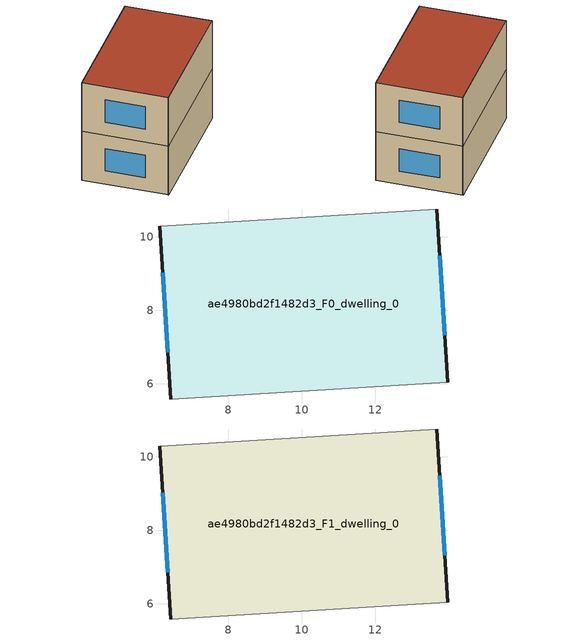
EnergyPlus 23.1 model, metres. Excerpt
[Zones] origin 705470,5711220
ae4980bd2f1482d3_F0_dwelling_0
 floor ground (EU_floor_Construction): 13.68,10.75 13.97,6.04 6.43,5.58 6.15,10.28 z0
 wall outside (EU_wall_Construction): 13.97,6.04 13.68,10.75 / 6.15,10.28 6.43,5.58 z0:3
 wall adiabatic (EU_wall_Construction): 13.68,10.75 6.15,10.28 / 6.43,5.58 13.97,6.04 z0:3
 window (EU_Window_Construction): 13.9,7.31 13.76,9.48 / 6.22,9.01 6.36,6.85 z0.81:2.19
ae4980bd2f1482d3_F1_dwelling_0
 floor to ae4980bd2f1482d3_F0_dwelling_0 (EU_floor_Construction): 13.68,10.75 13.97,6.04 6.43,5.58 6.15,10.28 z3
 wall outside (EU_wall_Construction): 13.97,6.04 13.68,10.75 / 6.15,10.28 6.43,5.58 z3:6
 wall adiabatic (EU_wall_Construction): 13.68,10.75 6.15,10.28 / 6.43,5.58 13.97,6.04 z3:6
 window (EU_Window_Construction): 13.9,7.31 13.76,9.48 / 6.22,9.01 6.36,6.85 z3.81:5.19
 roof outside (EU_roof_Construction): 13.97,6.04 13.68,10.75 6.15,10.28 6.43,5.58 z6
shading: 6.42,5.6 13.97,6.04 / 13.68,10.74 6.15,10.28 z0:6
[Building]
EU S2 Campaign: North Axis=0; Terrain=City; Solar Distribution=FullExterior
[Site:Location]
London: Latitude=51.5; Longitude=-0.5; Time Zone=0; Elevation=25
[SizingPeriod:WeatherFileDays]
AnnualSizingPeriod: Begin Month=1; Begin Day of Month=1; End Month=12; End Day of Month=31; Day of Week for Start Day=Monday; Use Weather File Daylight Saving Period=No; Use Weather File Rain and Snow Indicators=No
[MATERIAL]
EU_InternalMass_Material: Roughness=MediumRough; Thickness=0.1; Conductivity=1; Density=1800; Specific Heat=900; Thermal Absorptance=0.9; Solar Absorptance=0.7; Visible Absorptance=0.7
[MATERIAL:NOMASS] Roughness=MediumRough; Thermal Absorptance=0.9; Solar Absorptance=0.7; Visible Absorptance=0.7
Name | Thermal Resistance
EU_wall_NoMass | 0.555556
EU_roof_NoMass | 0.510204
EU_floor_NoMass | 1.68919
[WINDOWMATERIAL:SIMPLEGLAZINGSYSTEM]
EU_Window_SimpleGlazing: UFactor=3.96; Solar Heat Gain Coefficient=0.85; Visible Transmittance=0.85
[CONSTRUCTION]
EU_wall_Construction: EU_wall_NoMass
EU_roof_Construction: EU_roof_NoMass
EU_floor_Construction: EU_floor_NoMass
EU_Window_Construction: EU_Window_SimpleGlazing
EU_InternalMass_Construction: EU_InternalMass_Material
[ZONE] Type=1; Multiplier=1; Ceiling Height=autocalculate; Floor Area=autocalculate; Part of Total Floor Area=Yes
Name | Volume
ae4980bd2f1482d3_F0_dwelling_0 | 106.79
ae4980bd2f1482d3_F1_dwelling_0 | 106.789
[INTERNALMASS] Construction=EU_InternalMass_Construction; Surface Area=35.5964
Name | Zone or ZoneList
ae4980bd2f1482d3_F0_dwelling_0_EU_InternalMass | ae4980bd2f1482d3_F0_dwelling_0
ae4980bd2f1482d3_F1_dwelling_0_EU_InternalMass | ae4980bd2f1482d3_F1_dwelling_0
[OTHEREQUIPMENT] Fuel Type=Electricity; Design Level Calculation Method=Watts/Area; Power per Zone Floor Area=1; Fraction Latent=0; Fraction Radiant=0; Fraction Lost=0; Carbon Dioxide Generation Rate=0; EndUse Subcategory=EU_Step8_InternalGains
Name | Zone or ZoneList or Space or SpaceList | Schedule
EU_Step8_InternalGain_ae4980bd2f1482d3_F0_dwelling_0_f000 | ae4980bd2f1482d3_F0_dwelling_0 | EU_Step8_GainSchedule_ae4980bd2f1482d3_F0_dwelling_0_f000
EU_Step8_InternalGain_ae4980bd2f1482d3_F1_dwelling_0_f000 | ae4980bd2f1482d3_F1_dwelling_0 | EU_Step8_GainSchedule_ae4980bd2f1482d3_F1_dwelling_0_f000
[ZONEVENTILATION:DESIGNFLOWRATE] Schedule=EU_AlwaysOn; Design Flow Rate Calculation Method=AirChanges/Hour; Air Changes per Hour=0.48; Ventilation Type=Natural; Fan Pressure Rise=0; Fan Total Efficiency=1; Constant Term Coefficient=1; Temperature Term Coefficient=0; Velocity Term Coefficient=0; Velocity Squared Term Coefficient=0; Minimum Indoor Temperature=-100; Maximum Indoor Temperature=100; Delta Temperature=-100; Minimum Outdoor Temperature=-100; Maximum Outdoor Temperature=100; Maximum Wind Speed=40
Name | Zone or ZoneList or Space or SpaceList
EU_ConstantAir_ae4980bd2f1482d3_F0_dwelling_0 | ae4980bd2f1482d3_F0_dwelling_0
EU_ConstantAir_ae4980bd2f1482d3_F1_dwelling_0 | ae4980bd2f1482d3_F1_dwelling_0
[HVACTEMPLATE:THERMOSTAT] Constant Heating Setpoint=20; Constant Cooling Setpoint=50
EU_HeatOnly_ae4980bd2f1482d3_F0_dwelling_0; EU_HeatOnly_ae4980bd2f1482d3_F1_dwelling_0
[HVACTEMPLATE:ZONE:IDEALLOADSAIRSYSTEM] System Availability Schedule=EU_AlwaysOn; Maximum Heating Supply Air Temperature=50; Minimum Cooling Supply Air Temperature=13; Maximum Heating Supply Air Humidity Ratio=0.0156; Minimum Cooling Supply Air Humidity Ratio=0.0077; Heating Limit=NoLimit; Cooling Limit=NoLimit; Heating Availability Schedule=EU_AlwaysOn; Cooling Availability Schedule=EU_CoolingOff; Dehumidification Control Type=ConstantSensibleHeatRatio; Cooling Sensible Heat Ratio=0.7; Dehumidification Setpoint=60; Humidification Control Type=None; Humidification Setpoint=30; Outdoor Air Method=None; Outdoor Air Flow Rate per Person=0.00944; Outdoor Air Flow Rate per Zone Floor Area=0; Outdoor Air Flow Rate per Zone=0; Demand Controlled Ventilation Type=None; Outdoor Air Economizer Type=NoEconomizer; Heat Recovery Type=None; Sensible Heat Recovery Effectiveness=0.7; Latent Heat Recovery Effectiveness=0.65
Name | Template Thermostat
ae4980bd2f1482d3_F0_dwelling_0 | EU_HeatOnly_ae4980bd2f1482d3_F0_dwelling_0
ae4980bd2f1482d3_F1_dwelling_0 | EU_HeatOnly_ae4980bd2f1482d3_F1_dwelling_0
[SIZING:ZONE] Zone Cooling Design Supply Air Temperature Input Method=SupplyAirTemperature; Zone Cooling Design Supply Air Temperature=13; Zone Heating Design Supply Air Temperature Input Method=SupplyAirTemperature; Zone Heating Design Supply Air Temperature=50; Zone Cooling Design Supply Air Humidity Ratio=0.008; Zone Heating Design Supply Air Humidity Ratio=0.008; Cooling Design Air Flow Method=DesignDay; Cooling Design Air Flow Rate=0; Cooling Minimum Air Flow per Zone Floor Area=0.000762; Cooling Minimum Air Flow=0; Cooling Minimum Air Flow Fraction=0.2; Heating Design Air Flow Method=DesignDay; Heating Design Air Flow Rate=0; Heating Maximum Air Flow per Zone Floor Area=0.002032; Heating Maximum Air Flow=0.141576; Heating Maximum Air Flow Fraction=0.3; Account for Dedicated Outdoor Air System=No; Dedicated Outdoor Air System Control Strategy=NeutralSupplyAir; Dedicated Outdoor Air Low Setpoint Temperature for Design=autosize; Dedicated Outdoor Air High Setpoint Temperature for Design=autosize; Zone Load Sizing Method=Sensible Load Only No Latent Load; Zone Latent Cooling Design Supply Air Humidity Ratio Input Method=HumidityRatioDifference; Zone Cooling Design Supply Air Humidity Ratio Difference=0.005; Zone Latent Heating Design Supply Air Humidity Ratio Input Method=HumidityRatioDifference; Zone Humidification Design Supply Air Humidity Ratio Difference=0.005
ae4980bd2f1482d3_F0_dwelling_0; ae4980bd2f1482d3_F1_dwelling_0
[SCHEDULE:CONSTANT]
Name | Hourly Value
EU_AlwaysOn | 1
EU_CoolingOff | 0
[SCHEDULE:FILE] Column Number=1; Rows to Skip at Top=0; Number of Hours of Data=8760; Column Separator=Comma; Interpolate to Timestep=No; Minutes per Item=60; Adjust Schedule for Daylight Savings=Yes
Name | File
EU_Step8_GainSchedule_ae4980bd2f1482d3_F0_dwelling_0_f000 | ../../schedules/ae4980bd2f1482d3/ae4980bd2f1482d3_F0_dwelling_0_f000_gain.csv
EU_Step8_GainSchedule_ae4980bd2f1482d3_F1_dwelling_0_f000 | ../../schedules/ae4980bd2f1482d3/ae4980bd2f1482d3_F1_dwelling_0_f000_gain.csv
